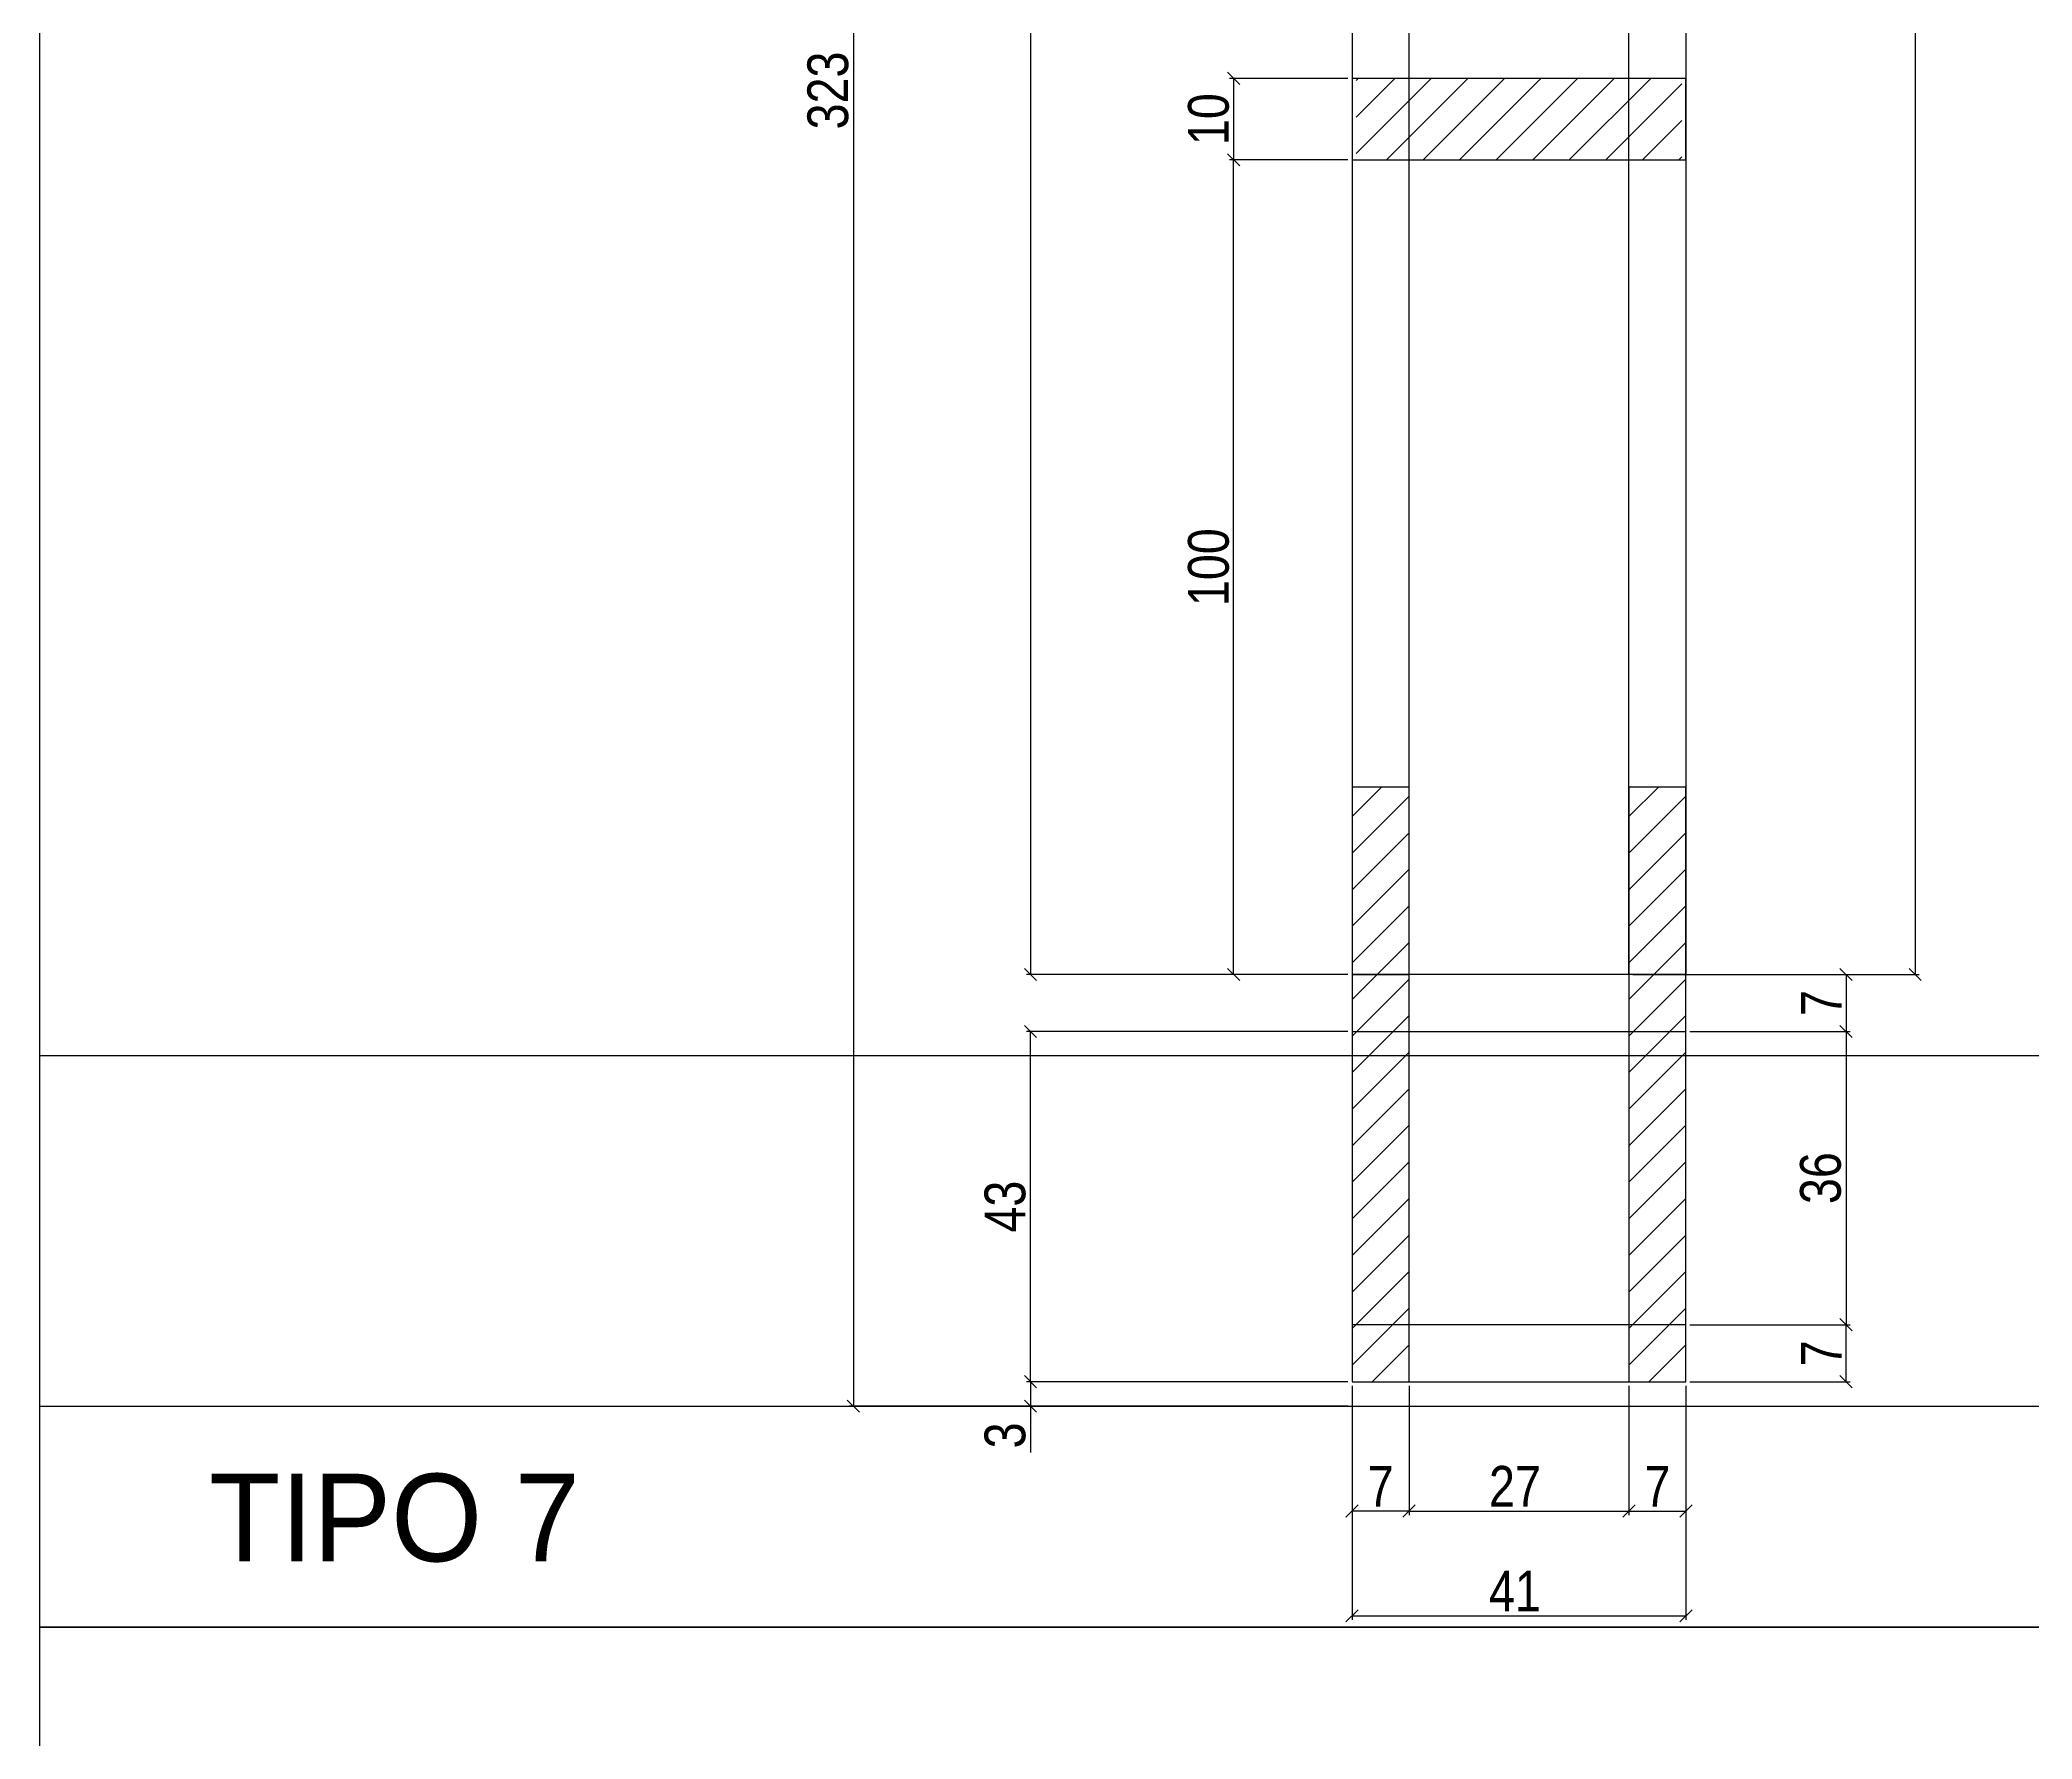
# Model space of a CAD drawing. Header units: millimetres. Extents: x 4248 to 7961, y 1155 to 5765.
# Drawn here: x 4247.6 to 4736.9, y 2664.7 to 3082 of the extents above; entities that cross this region are included whole.
import ezdxf

# ---------------------------------------------------------------- set-up
doc = ezdxf.new("R2010")
doc.units = ezdxf.units.MM
for name, color, linetype in [('1', 1, 'Continuous'), ('COTA', 241, 'Continuous'), ('Painéis', 200, 'Continuous'), ('SARR_7x7', 40, 'Continuous'), ('TIRAS REESCORAMENTO', 252, 'Continuous'), ('VIGAS', 3, 'Continuous')]:
    doc.layers.add(name, color=color, linetype=linetype)
doc.styles.add('COTA TECNICA 2X', font='techl___.ttf', dxfattribs={"height": 10})
doc.styles.add('ROMAS860', font='ROMAS860.SHX', dxfattribs={"height": 8.5})
doc.dimstyles.new('SECAO', dxfattribs={"dimscale": 0.333333, "dimtxt": 5, "dimasz": 9, "dimexe": 3, "dimexo": 3, "dimgap": 3, "dimtad": 1, "dimdec": 1, "dimlfac": 0.5, "dimzin": 12, "dimdsep": 46, "dimtxsty": 'COTA TECNICA 2X', "dimblk1": 'OBLIQUE', "dimblk2": 'OBLIQUE', "dimsah": 1, "dimcen": 0.9, "dimclrd": 4, "dimclre": 4, "dimclrt": 240, "dimadec": 1, "dimazin": 3, "dimtfac": 1, "dimtdec": 1, "dimtmove": 0, "dimatfit": 3, "dimfxl": 1, "dimtolj": 1, "dimtzin": 12, "dimarcsym": 0})

# ---------------------------------------------------------------- blocks, each defined once
blk = doc.blocks.new('_Oblique')
at = {"layer": '1', "color": 0, "lineweight": -2}
blk.add_line((-0.5, -0.5), (0.5, 0.5), dxfattribs=at)
blk = doc.blocks.new('*D105')
at = {"layer": 'COTA', "color": 4, "lineweight": -2, "transparency": 16777216}
for p, q in [((4568.85, 3386.57), (4489.89, 3386.57)), ((4490.89, 3386.57), (4490.89, 2852.48)), ((4568.85, 2852.48), (4489.89, 2852.48))]:
    blk.add_line(p, q, dxfattribs=at)
at = {"layer": 'Defpoints', "color": 0, "transparency": 16777216}
for p in [(4569.85, 3386.57), (4490.89, 2852.48), (4569.85, 2852.48)]:
    blk.add_point(p, dxfattribs=at)
at = {"layer": 'COTA', "color": 4, "lineweight": -2, "transparency": 16777216, "xscale": 3, "yscale": 3, "zscale": 3}
for p, rotation in [((4490.89, 3386.57), 90), ((4490.89, 2852.48), 270)]:
    blk.add_blockref('_Oblique', p, dxfattribs=dict(at, rotation=rotation))
at = {"layer": 'COTA', "color": 240, "transparency": 16777216, "insert": (4484.78, 3119.53), "char_height": 10, "attachment_point": 5, "rotation": 90, "style": 'COTA TECNICA 2X'}
blk.add_mtext('\\A1;267', dxfattribs=at)
blk = doc.blocks.new('*D106')
at = {"layer": 'COTA', "color": 4, "lineweight": -2, "transparency": 16777216}
for p, q in [((4569.85, 2751.48), (4569.85, 2694.02)), ((4651.85, 2751.48), (4651.85, 2694.02)), ((4569.85, 2695.02), (4651.85, 2695.02))]:
    blk.add_line(p, q, dxfattribs=at)
at = {"layer": 'Defpoints', "color": 0, "transparency": 16777216}
for p in [(4569.85, 2752.48), (4651.85, 2752.48), (4651.85, 2695.02)]:
    blk.add_point(p, dxfattribs=at)
at = {"layer": 'COTA', "color": 4, "lineweight": -2, "transparency": 16777216, "xscale": 3, "yscale": 3, "zscale": 3, "rotation": 180}
blk.add_blockref('_Oblique', (4569.85, 2695.02), dxfattribs=at)
at = {"layer": 'COTA', "color": 4, "lineweight": -2, "transparency": 16777216, "xscale": 3, "yscale": 3, "zscale": 3}
blk.add_blockref('_Oblique', (4651.85, 2695.02), dxfattribs=at)
at = {"layer": 'COTA', "color": 240, "transparency": 16777216, "insert": (4609.85, 2701.1), "char_height": 10, "attachment_point": 5, "style": 'COTA TECNICA 2X'}
blk.add_mtext('\\A1;41', dxfattribs=at)
blk = doc.blocks.new('*D107')
at = {"layer": 'COTA', "color": 4, "lineweight": -2, "transparency": 16777216}
for p, q in [((4583.85, 2751.48), (4583.85, 2719.74)), ((4637.85, 2751.48), (4637.85, 2719.74)), ((4583.85, 2720.74), (4637.85, 2720.74))]:
    blk.add_line(p, q, dxfattribs=at)
at = {"layer": 'Defpoints', "color": 0, "transparency": 16777216}
for p in [(4583.85, 2752.48), (4637.85, 2752.48), (4637.85, 2720.74)]:
    blk.add_point(p, dxfattribs=at)
at = {"layer": 'COTA', "color": 4, "lineweight": -2, "transparency": 16777216, "xscale": 3, "yscale": 3, "zscale": 3, "rotation": 180}
blk.add_blockref('_Oblique', (4583.85, 2720.74), dxfattribs=at)
at = {"layer": 'COTA', "color": 4, "lineweight": -2, "transparency": 16777216, "xscale": 3, "yscale": 3, "zscale": 3}
blk.add_blockref('_Oblique', (4637.85, 2720.74), dxfattribs=at)
at = {"layer": 'COTA', "color": 240, "transparency": 16777216, "insert": (4609.85, 2726.81), "char_height": 10, "attachment_point": 5, "style": 'COTA TECNICA 2X'}
blk.add_mtext('\\A1;27', dxfattribs=at)
blk = doc.blocks.new('*D108')
at = {"layer": 'COTA', "color": 4, "lineweight": -2, "transparency": 16777216}
blk.add_line((4637.85, 2720.74), (4651.85, 2720.74), dxfattribs=at)
at = {"layer": 'Defpoints', "color": 0, "transparency": 16777216}
for p in [(4637.85, 2720.74), (4651.85, 2720.74), (4651.85, 2720.74)]:
    blk.add_point(p, dxfattribs=at)
at = {"layer": 'COTA', "color": 4, "lineweight": -2, "transparency": 16777216, "xscale": 3, "yscale": 3, "zscale": 3, "rotation": 180}
blk.add_blockref('_Oblique', (4637.85, 2720.74), dxfattribs=at)
at = {"layer": 'COTA', "color": 4, "lineweight": -2, "transparency": 16777216, "xscale": 3, "yscale": 3, "zscale": 3}
blk.add_blockref('_Oblique', (4651.85, 2720.74), dxfattribs=at)
at = {"layer": 'COTA', "color": 240, "transparency": 16777216, "insert": (4644.85, 2726.81), "char_height": 10, "attachment_point": 5, "style": 'COTA TECNICA 2X'}
blk.add_mtext('\\A1;7', dxfattribs=at)
blk = doc.blocks.new('*D109')
at = {"layer": 'COTA', "color": 4, "lineweight": -2, "transparency": 16777216}
blk.add_line((4583.85, 2720.74), (4569.85, 2720.74), dxfattribs=at)
at = {"layer": 'Defpoints', "color": 0, "transparency": 16777216}
for p in [(4569.85, 2720.74), (4569.85, 2720.74), (4583.85, 2720.74)]:
    blk.add_point(p, dxfattribs=at)
at = {"layer": 'COTA', "color": 4, "lineweight": -2, "transparency": 16777216, "xscale": 3, "yscale": 3, "zscale": 3, "rotation": 180}
blk.add_blockref('_Oblique', (4569.85, 2720.74), dxfattribs=at)
at = {"layer": 'COTA', "color": 4, "lineweight": -2, "transparency": 16777216, "xscale": 3, "yscale": 3, "zscale": 3}
blk.add_blockref('_Oblique', (4583.85, 2720.74), dxfattribs=at)
at = {"layer": 'COTA', "color": 240, "transparency": 16777216, "insert": (4576.85, 2726.81), "char_height": 10, "attachment_point": 5, "style": 'COTA TECNICA 2X'}
blk.add_mtext('\\A1;7', dxfattribs=at)
blk = doc.blocks.new('*D110')
at = {"layer": 'COTA', "color": 4, "lineweight": -2, "transparency": 16777216}
for p, q in [((4568.85, 3072.5), (4539.75, 3072.5)), ((4540.75, 3072.5), (4540.75, 3052.5)), ((4568.85, 3052.5), (4539.75, 3052.5))]:
    blk.add_line(p, q, dxfattribs=at)
at = {"layer": 'Defpoints', "color": 0, "transparency": 16777216}
for p in [(4569.85, 3072.5), (4540.75, 3052.5), (4569.85, 3052.5)]:
    blk.add_point(p, dxfattribs=at)
at = {"layer": 'COTA', "color": 4, "lineweight": -2, "transparency": 16777216, "xscale": 3, "yscale": 3, "zscale": 3}
for p, rotation in [((4540.75, 3072.5), 90), ((4540.75, 3052.5), 270)]:
    blk.add_blockref('_Oblique', p, dxfattribs=dict(at, rotation=rotation))
at = {"layer": 'COTA', "color": 240, "transparency": 16777216, "insert": (4534.64, 3062.5), "char_height": 10, "attachment_point": 5, "rotation": 90, "style": 'COTA TECNICA 2X'}
blk.add_mtext('\\A1;10', dxfattribs=at)
blk = doc.blocks.new('*D113')
at = {"layer": 'COTA', "color": 4, "lineweight": -2, "transparency": 16777216}
for p, q in [((4582.85, 3392.57), (4446.38, 3392.57)), ((4447.38, 3392.57), (4447.38, 2746.48)), ((4568.85, 2746.48), (4446.38, 2746.48))]:
    blk.add_line(p, q, dxfattribs=at)
at = {"layer": 'Defpoints', "color": 0, "transparency": 16777216}
for p in [(4583.85, 3392.57), (4447.38, 2746.48), (4569.85, 2746.48)]:
    blk.add_point(p, dxfattribs=at)
at = {"layer": 'COTA', "color": 4, "lineweight": -2, "transparency": 16777216, "xscale": 3, "yscale": 3, "zscale": 3}
for p, rotation in [((4447.38, 3392.57), 90), ((4447.38, 2746.48), 270)]:
    blk.add_blockref('_Oblique', p, dxfattribs=dict(at, rotation=rotation))
at = {"layer": 'COTA', "color": 240, "transparency": 16777216, "insert": (4441.16, 3069.53), "char_height": 10, "attachment_point": 5, "rotation": 90, "style": 'COTA TECNICA 2X'}
blk.add_mtext('\\A1;323', dxfattribs=at)
blk = doc.blocks.new('*D114')
at = {"layer": 'COTA', "color": 4, "lineweight": -2, "transparency": 16777216}
for p, q in [((4568.85, 2752.48), (4489.89, 2752.48)), ((4490.89, 2752.48), (4490.89, 2746.48)), ((4568.85, 2746.48), (4489.89, 2746.48)), ((4490.89, 2746.48), (4490.89, 2735.15))]:
    blk.add_line(p, q, dxfattribs=at)
at = {"layer": 'Defpoints', "color": 0, "transparency": 16777216}
for p in [(4569.85, 2752.48), (4490.89, 2746.48), (4569.85, 2746.48)]:
    blk.add_point(p, dxfattribs=at)
at = {"layer": 'COTA', "color": 4, "lineweight": -2, "transparency": 16777216, "xscale": 3, "yscale": 3, "zscale": 3}
for p, rotation in [((4490.89, 2752.48), 90), ((4490.89, 2746.48), 270)]:
    blk.add_blockref('_Oblique', p, dxfattribs=dict(at, rotation=rotation))
at = {"layer": 'COTA', "color": 240, "transparency": 16777216, "insert": (4484.67, 2739.31), "char_height": 10, "attachment_point": 5, "rotation": 90, "style": 'COTA TECNICA 2X'}
blk.add_mtext('\\A1;3', dxfattribs=at)
blk = doc.blocks.new('*D117')
at = {"layer": 'COTA', "color": 4, "lineweight": -2, "transparency": 16777216}
for p, q in [((4568.85, 3052.5), (4539.75, 3052.5)), ((4540.75, 2852.48), (4540.75, 3052.5)), ((4567.85, 2852.48), (4539.75, 2852.48))]:
    blk.add_line(p, q, dxfattribs=at)
at = {"layer": 'Defpoints', "color": 0, "transparency": 16777216}
for p in [(4540.75, 3052.5), (4569.85, 3052.5), (4568.85, 2852.48)]:
    blk.add_point(p, dxfattribs=at)
at = {"layer": 'COTA', "color": 4, "lineweight": -2, "transparency": 16777216, "xscale": 3, "yscale": 3, "zscale": 3}
for p, rotation in [((4540.75, 3052.5), 90), ((4540.75, 2852.48), 270)]:
    blk.add_blockref('_Oblique', p, dxfattribs=dict(at, rotation=rotation))
at = {"layer": 'COTA', "color": 240, "transparency": 16777216, "insert": (4534.64, 2952.49), "char_height": 10, "attachment_point": 5, "rotation": 90, "style": 'COTA TECNICA 2X'}
blk.add_mtext('\\A1;100', dxfattribs=at)
blk = doc.blocks.new('*D119')
at = {"layer": 'COTA', "color": 4, "lineweight": -2, "transparency": 16777216}
for p, q in [((4653.85, 3358.55), (4709.14, 3358.55)), ((4708.14, 3358.55), (4708.14, 2852.48)), ((4653.85, 2852.48), (4709.14, 2852.48))]:
    blk.add_line(p, q, dxfattribs=at)
at = {"layer": 'Defpoints', "color": 0, "transparency": 16777216}
for p in [(4652.85, 3358.55), (4652.85, 2852.48), (4708.14, 2852.48)]:
    blk.add_point(p, dxfattribs=at)
at = {"layer": 'COTA', "color": 4, "lineweight": -2, "transparency": 16777216, "xscale": 3, "yscale": 3, "zscale": 3}
for p, rotation in [((4708.14, 3358.55), 90), ((4708.14, 2852.48), 270)]:
    blk.add_blockref('_Oblique', p, dxfattribs=dict(at, rotation=rotation))
at = {"layer": 'COTA', "color": 240, "transparency": 16777216, "insert": (4701.92, 3105.51), "char_height": 10, "attachment_point": 5, "rotation": 90, "style": 'COTA TECNICA 2X'}
blk.add_mtext('\\A1;253', dxfattribs=at)
blk = doc.blocks.new('*D120')
at = {"layer": 'COTA', "color": 4, "lineweight": -2, "transparency": 16777216}
for p, q in [((4638.85, 2852.48), (4692.17, 2852.48)), ((4691.17, 2852.48), (4691.17, 2838.48)), ((4656.9, 2838.48), (4692.17, 2838.48))]:
    blk.add_line(p, q, dxfattribs=at)
at = {"layer": 'Defpoints', "color": 0, "transparency": 16777216}
for p in [(4637.85, 2852.48), (4655.9, 2838.48), (4691.17, 2838.48)]:
    blk.add_point(p, dxfattribs=at)
at = {"layer": 'COTA', "color": 4, "lineweight": -2, "transparency": 16777216, "xscale": 3, "yscale": 3, "zscale": 3}
for p, rotation in [((4691.17, 2852.48), 90), ((4691.17, 2838.48), 270)]:
    blk.add_blockref('_Oblique', p, dxfattribs=dict(at, rotation=rotation))
at = {"layer": 'COTA', "color": 240, "transparency": 16777216, "insert": (4685.1, 2845.48), "char_height": 10, "attachment_point": 5, "rotation": 90, "style": 'COTA TECNICA 2X'}
blk.add_mtext('\\A1;7', dxfattribs=at)
blk = doc.blocks.new('*D1150')
at = {"layer": 'COTA', "color": 4, "lineweight": -2, "transparency": 16777216}
for p, q in [((4568.85, 2838.48), (4489.89, 2838.48)), ((4490.89, 2752.48), (4490.89, 2838.48)), ((4568.85, 2752.48), (4489.89, 2752.48))]:
    blk.add_line(p, q, dxfattribs=at)
at = {"layer": 'Defpoints', "color": 0, "transparency": 16777216}
for p in [(4490.89, 2838.48), (4569.85, 2838.48), (4569.85, 2752.48)]:
    blk.add_point(p, dxfattribs=at)
at = {"layer": 'COTA', "color": 4, "lineweight": -2, "transparency": 16777216, "xscale": 3, "yscale": 3, "zscale": 3}
for p, rotation in [((4490.89, 2838.48), 90), ((4490.89, 2752.48), 270)]:
    blk.add_blockref('_Oblique', p, dxfattribs=dict(at, rotation=rotation))
at = {"layer": 'COTA', "color": 240, "transparency": 16777216, "insert": (4484.67, 2795.48), "char_height": 10, "attachment_point": 5, "rotation": 90, "style": 'COTA TECNICA 2X'}
blk.add_mtext('\\A1;43', dxfattribs=at)
blk = doc.blocks.new('*D1151')
at = {"layer": 'COTA', "color": 4, "lineweight": -2, "transparency": 16777216}
for p, q in [((4652.85, 2838.48), (4692.17, 2838.48)), ((4691.17, 2838.48), (4691.17, 2766.48)), ((4652.85, 2766.48), (4692.17, 2766.48))]:
    blk.add_line(p, q, dxfattribs=at)
at = {"layer": 'Defpoints', "color": 0, "transparency": 16777216}
for p in [(4651.85, 2838.48), (4651.85, 2766.48), (4691.17, 2766.48)]:
    blk.add_point(p, dxfattribs=at)
at = {"layer": 'COTA', "color": 4, "lineweight": -2, "transparency": 16777216, "xscale": 3, "yscale": 3, "zscale": 3}
for p, rotation in [((4691.17, 2838.48), 90), ((4691.17, 2766.48), 270)]:
    blk.add_blockref('_Oblique', p, dxfattribs=dict(at, rotation=rotation))
at = {"layer": 'COTA', "color": 240, "transparency": 16777216, "insert": (4684.95, 2802.48), "char_height": 10, "attachment_point": 5, "rotation": 90, "style": 'COTA TECNICA 2X'}
blk.add_mtext('\\A1;36', dxfattribs=at)
blk = doc.blocks.new('*D1152')
at = {"layer": 'COTA', "color": 4, "lineweight": -2, "transparency": 16777216}
for p, q in [((4652.85, 2766.48), (4692.17, 2766.48)), ((4691.17, 2752.48), (4691.17, 2766.48)), ((4652.85, 2752.48), (4692.17, 2752.48))]:
    blk.add_line(p, q, dxfattribs=at)
at = {"layer": 'Defpoints', "color": 0, "transparency": 16777216}
for p in [(4651.85, 2766.48), (4691.17, 2766.48), (4651.85, 2752.48)]:
    blk.add_point(p, dxfattribs=at)
at = {"layer": 'COTA', "color": 4, "lineweight": -2, "transparency": 16777216, "xscale": 3, "yscale": 3, "zscale": 3}
for p, rotation in [((4691.17, 2766.48), 90), ((4691.17, 2752.48), 270)]:
    blk.add_blockref('_Oblique', p, dxfattribs=dict(at, rotation=rotation))
at = {"layer": 'COTA', "color": 240, "transparency": 16777216, "insert": (4685.1, 2759.48), "char_height": 10, "attachment_point": 5, "rotation": 90, "style": 'COTA TECNICA 2X'}
blk.add_mtext('\\A1;7', dxfattribs=at)

msp = doc.modelspace()

# ---------------------------------------------------------------- hatches: boundary and pattern name
at = {"layer": 'COTA'}
h = msp.add_hatch(dxfattribs=at)
h.set_pattern_fill('ANSI31', color=256, scale=2, style=0)
h.set_pattern_definition([(45, (-21557.7584, -194220.296), (-4.49012806, 4.49012806), [])])
h.paths.add_polyline_path([(4650.85, 3072.5), (4570.85, 3072.5), (4570.85, 3052.5), (4650.85, 3052.5)])
h = msp.add_hatch(dxfattribs=at)
h.set_pattern_fill('ANSI31', color=256, scale=2, style=0)
h.set_pattern_definition([(45, (-15274.373, -2970.711), (-4.490128, 4.490128), [])])
h.paths.add_polyline_path([(4569.85, 2752.48), (4583.85, 2752.48), (4583.85, 2898.48), (4569.85, 2898.48)])
h = msp.add_hatch(dxfattribs=at)
h.set_pattern_fill('ANSI31', color=256, scale=2, style=0)
h.set_pattern_definition([(45, (-15206.373, -2970.711), (-4.490128, 4.490128), [])])
h.paths.add_polyline_path([(4637.85, 2752.48), (4651.85, 2752.48), (4651.85, 2898.48), (4637.85, 2898.48)])

# ---------------------------------------------------------------- linework, layer by layer
at = {"linetype": 'Continuous'}
for points in [[(4591.85, 2838.48), (4651.85, 2838.48), (4651.85, 2852.48), (4569.85, 2852.48), (4569.85, 2838.48), (4591.85, 2838.48)], [(4591.85, 2752.48), (4651.85, 2752.48), (4651.85, 2766.48), (4569.85, 2766.48), (4569.85, 2752.48), (4591.85, 2752.48)]]:
    msp.add_lwpolyline(points, dxfattribs=at)
at = {"layer": 'COTA', "color": 1}
msp.add_line((4247.57, 2746.48), (7744.04, 2746.48), dxfattribs=at)
at = {"layer": 'Painéis'}
msp.add_lwpolyline([(4569.85, 3052.5), (4651.85, 3052.5), (4651.85, 3072.5), (4569.85, 3072.5), (4569.85, 3052.5)], dxfattribs=at)
for points in [[(4569.85, 2752.48), (4583.85, 2752.48), (4583.85, 2898.48), (4569.85, 2898.48)], [(4637.85, 2752.48), (4651.85, 2752.48), (4651.85, 2898.48), (4637.85, 2898.48)]]:
    msp.add_lwpolyline(points, close=True, dxfattribs=at)
at = {"layer": 'SARR_7x7', "linetype": 'Continuous'}
for points in [[(4569.85, 2852.48), (4583.85, 2852.48), (4583.85, 3386.57), (4569.85, 3386.57)], [(4651.85, 2852.48), (4637.85, 2852.48), (4637.85, 3358.55), (4651.85, 3358.55)]]:
    msp.add_lwpolyline(points, close=True, dxfattribs=at)
at = {"layer": 'TIRAS REESCORAMENTO', "linetype": 'ByBlock'}
msp.add_line((4747.07, 2832.48), (4247.57, 2832.48), dxfattribs=at)
at = {"layer": 'VIGAS'}
for points in [[(4747.07, 2692.22), (4247.57, 2692.22), (4247.57, 3460.65), (4747.07, 3460.65)], [(4747.07, 1923.79), (4247.57, 1923.79), (4247.57, 2692.22), (4747.07, 2692.22)]]:
    msp.add_lwpolyline(points, close=True, dxfattribs=at)

# ---------------------------------------------------------------- texts
at = {"layer": 'COTA', "color": 7, "style": 'ROMAS860'}
msp.add_text('TIPO 7', height=21.505, dxfattribs=at).set_placement((4289.11, 2708.39))

# ---------------------------------------------------------------- dimensions: what is measured, and where the dimension line sits
at = {"layer": 'COTA', "color": 3}
for base, p1, p2, picture, middle in [((4447.38, 2746.48), (4583.85, 3392.57), (4569.85, 2746.48), '*D113', (4441.16, 3069.53)), ((4490.89, 2852.48), (4569.85, 3386.57), (4569.85, 2852.48), '*D105', (4484.78, 3119.53)), ((4708.14, 2852.48), (4652.85, 3358.55), (4652.85, 2852.48), '*D119', (4701.92, 3105.51)), ((4540.75, 3052.5), (4569.85, 3072.5), (4569.85, 3052.5), '*D110', (4534.64, 3062.5)), ((4540.75, 3052.5), (4568.85, 2852.48), (4569.85, 3052.5), '*D117', (4534.64, 2952.49)), ((4691.17, 2838.48), (4637.85, 2852.48), (4655.9, 2838.48), '*D120', (4685.1, 2845.48)), ((4490.89, 2838.48), (4569.85, 2752.48), (4569.85, 2838.48), '*D1150', (4484.67, 2795.48)), ((4691.17, 2766.48), (4651.85, 2838.48), (4651.85, 2766.48), '*D1151', (4684.95, 2802.48)), ((4490.89, 2746.48), (4569.85, 2752.48), (4569.85, 2746.48), '*D114', (4484.67, 2739.31))]:
    dim = msp.add_linear_dim(base=base, p1=p1, p2=p2, angle=90, dimstyle='SECAO', dxfattribs=at)
    dim.commit()
    dim.dimension.update_dxf_attribs({"geometry": picture, "text_midpoint": middle})
dim = msp.add_linear_dim(base=(4691.17, 2766.48), p1=(4651.85, 2752.48), p2=(4651.85, 2766.48), angle=90, dimstyle='SECAO', dxfattribs=at)
dim.commit()
dim.dimension.update_dxf_attribs({"geometry": '*D1152', "text_midpoint": (4691.17, 2759.48), "dimtype": 160})
for base, p1, p2, picture, middle in [((4651.85, 2695.02), (4569.85, 2752.48), (4651.85, 2752.48), '*D106', (4609.85, 2695.02)), ((4637.85, 2720.74), (4583.85, 2752.48), (4637.85, 2752.48), '*D107', (4609.85, 2720.74)), ((4651.85, 2720.74), (4637.85, 2720.74), (4651.85, 2720.74), '*D108', (4644.85, 2720.74))]:
    dim = msp.add_linear_dim(base=base, p1=p1, p2=p2, dimstyle='SECAO', dxfattribs=at)
    dim.commit()
    dim.dimension.update_dxf_attribs({"geometry": picture, "text_midpoint": middle, "dimtype": 160})
dim = msp.add_linear_dim(base=(4569.85, 2720.74), p1=(4583.85, 2720.74), p2=(4569.85, 2720.74), dimstyle='SECAO', dxfattribs=at)
dim.commit()
dim.dimension.update_dxf_attribs({"geometry": '*D109', "text_midpoint": (4576.85, 2726.81)})

doc.saveas('drawing.dxf')
